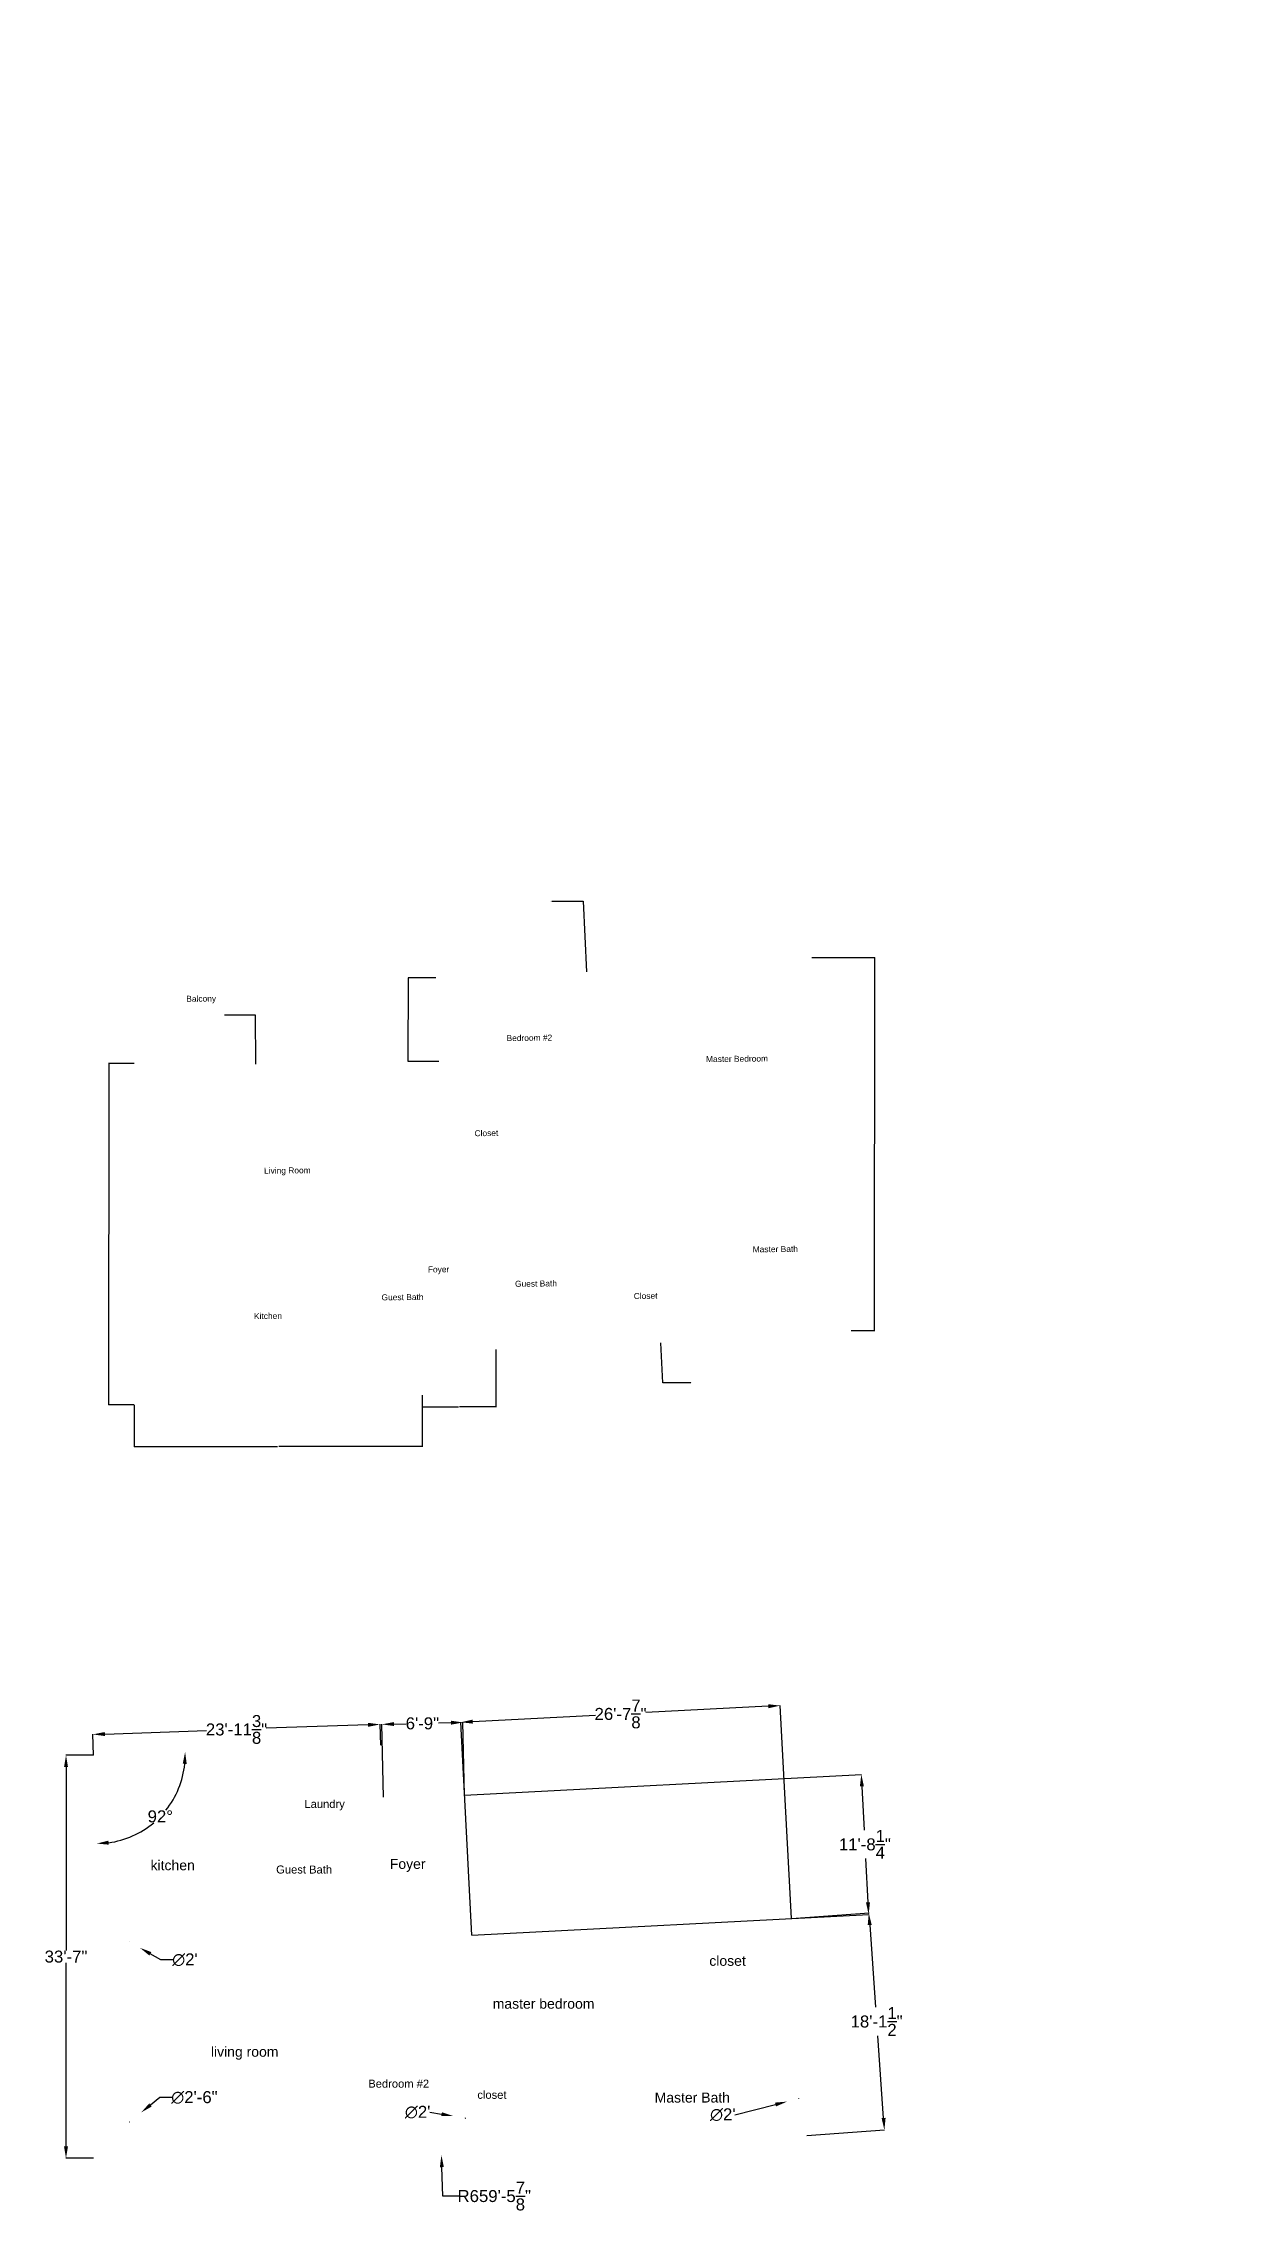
# Model space of a CAD drawing. Header units: inches. Extents: x 49 to 4147, y 45 to 8713.
# Drawn here: x 49 to 1248, y 45 to 2212 of the extents above; entities that cross this region are included whole.
import ezdxf

# ---------------------------------------------------------------- set-up
doc = ezdxf.new("R2010")
doc.units = ezdxf.units.IN
doc.header["$LTSCALE"] = 10
doc.header["$MEASUREMENT"] = 0
for name, color, linetype in [('dim-u1', 7, 'Continuous'), ('dim-u2', 7, 'Continuous'), ('dim-u5', 7, 'Continuous')]:
    doc.layers.add(name, color=color, linetype=linetype)
doc.styles.get("Standard").update_dxf_attribs({"font": 'arial.ttf'})
doc.dimstyles.new('Annotative', dxfattribs={"dimscale": 0, "dimtxt": 0.18, "dimasz": 0.18, "dimexe": 0.18, "dimexo": 0.0625, "dimgap": 0.09, "dimtad": 0, "dimtih": 1, "dimtoh": 1, "dimdec": 4, "dimzin": 0, "dimdsep": 46, "dimtxsty": 'Standard', "dimcen": 0.09, "dimadec": 0, "dimazin": 0, "dimtfac": 1, "dimtdec": 4, "dimtofl": 0, "dimtmove": 0, "dimatfit": 3, "dimfxl": 1, "dimtolj": 1, "dimtzin": 0, "dimarcsym": 0})
doc.dimstyles.get("Standard").update_dxf_attribs({"dimtxt": 12, "dimasz": 12, "dimexe": 0.18, "dimexo": 0.0625, "dimgap": 0.09, "dimtad": 0, "dimtih": 1, "dimtoh": 1, "dimdec": 3, "dimzin": 0, "dimdsep": 46, "dimlunit": 4, "dimtxsty": 'Standard', "dimcen": 0.09, "dimadec": 0, "dimazin": 0, "dimtfac": 1, "dimtdec": 3, "dimtofl": 0, "dimtmove": 0, "dimatfit": 3, "dimfxl": 1, "dimtolj": 1, "dimtzin": 0, "dimarcsym": 0})

# ---------------------------------------------------------------- blocks, each defined once
blk = doc.blocks.new('*D196')
at = {"layer": 'Defpoints', "color": 0, "transparency": 16777216}
for p in [(777.1, 8712.5), (1617.2, 471.8)]:
    blk.add_point(p, dxfattribs=at)
at = {"layer": 'dim-u5', "color": 0, "lineweight": -2, "transparency": 16777216}
for p, q in [((1597.7, 546), (1609.7, 546)), ((1609.7, 546), (1616, 483.7))]:
    blk.add_line(p, q, dxfattribs=at)
at = {"layer": 'dim-u5', "color": 0, "transparency": 16777216}
blk.add_solid([(1618, 483.9), (1614, 483.5), (1617.2, 471.8)], dxfattribs=at)
at = {"layer": 'dim-u5', "color": 0, "transparency": 16777216, "insert": (1562.2, 546), "char_height": 12, "attachment_point": 5}
blk.add_mtext('\\A1;R690\'-3{\\H1.000000x;\\S1/2;}"', dxfattribs=at)
blk = doc.blocks.new('*D352')
at = {"layer": 'Defpoints', "color": 0, "transparency": 16777216}
for p in [(241.8, 8520.9), (260.9, 1191.3)]:
    blk.add_point(p, dxfattribs=at)
at = {"layer": 'dim-u2', "color": 0, "lineweight": -2, "transparency": 16777216}
for p, q in [((229.9, 1240.6), (260.8, 1240.6)), ((260.8, 1240.6), (260.9, 1191.5))]:
    blk.add_line(p, q, dxfattribs=at)
at = {"layer": 'dim-u2', "color": 0, "transparency": 16777216}
blk.add_solid([(261, 1191.5), (260.9, 1191.5), (260.9, 1191.3)], dxfattribs=at)
at = {"layer": 'dim-u2', "color": 0, "transparency": 16777216, "insert": (229.1, 1240.6), "char_height": 0.18, "attachment_point": 5}
blk.add_mtext('\\A1;R7329.6554', dxfattribs=at)
blk = doc.blocks.new('*D354')
at = {"layer": 'Defpoints', "color": 0, "transparency": 16777216}
for p in [(139.6, 1192), (114.3, 850.7), (139.6, 850.7)]:
    blk.add_point(p, dxfattribs=at)
at = {"layer": 'dim-u2', "color": 0, "lineweight": -2, "transparency": 16777216}
for p, q in [((139.6, 1192), (114.1, 1192)), ((114.3, 1191.8), (114.3, 1021.5)), ((114.3, 850.9), (114.3, 1021.2)), ((139.6, 850.7), (114.1, 850.7))]:
    blk.add_line(p, q, dxfattribs=at)
at = {"layer": 'dim-u2', "color": 0, "transparency": 16777216}
for points in [[(114.3, 1191.8), (114.3, 1191.8), (114.3, 1192)], [(114.3, 850.9), (114.3, 850.9), (114.3, 850.7)]]:
    blk.add_solid(points, dxfattribs=at)
at = {"layer": 'dim-u2', "color": 0, "transparency": 16777216, "insert": (114.3, 1021.3), "char_height": 0.18, "attachment_point": 5}
blk.add_mtext('\\A1;341.2500', dxfattribs=at)
blk = doc.blocks.new('*D355')
at = {"layer": 'Defpoints', "color": 0, "transparency": 16777216}
for p in [(139.6, 850.7), (427.7, 860.6), (427.7, 809.1)]:
    blk.add_point(p, dxfattribs=at)
at = {"layer": 'dim-u2', "color": 0, "lineweight": -2, "transparency": 16777216}
for p, q in [((139.6, 850.6), (139.6, 808.9)), ((427.7, 860.6), (427.7, 808.9)), ((139.8, 809.1), (283.1, 809.1)), ((427.6, 809.1), (284.3, 809.1))]:
    blk.add_line(p, q, dxfattribs=at)
at = {"layer": 'dim-u2', "color": 0, "transparency": 16777216}
for points in [[(139.8, 809.1), (139.8, 809), (139.6, 809.1)], [(427.6, 809.1), (427.6, 809), (427.7, 809.1)]]:
    blk.add_solid(points, dxfattribs=at)
at = {"layer": 'dim-u2', "color": 0, "transparency": 16777216, "insert": (283.7, 809.1), "char_height": 0.18, "attachment_point": 5}
blk.add_mtext('\\A1;288.1096', dxfattribs=at)
blk = doc.blocks.new('*D356')
at = {"layer": 'Defpoints', "color": 0, "transparency": 16777216}
for p in [(441.5, 1277.9), (413.6, 1194), (444.3, 1194)]:
    blk.add_point(p, dxfattribs=at)
at = {"layer": 'dim-u2', "color": 0, "lineweight": -2, "transparency": 16777216}
for p, q in [((441.4, 1277.9), (413.5, 1277.9)), ((413.6, 1277.7), (413.6, 1236.2)), ((413.6, 1194.2), (413.6, 1235.8)), ((444.3, 1194), (413.5, 1194))]:
    blk.add_line(p, q, dxfattribs=at)
at = {"layer": 'dim-u2', "color": 0, "transparency": 16777216}
for points in [[(413.6, 1277.7), (413.7, 1277.7), (413.6, 1277.9)], [(413.6, 1194.2), (413.7, 1194.2), (413.6, 1194)]]:
    blk.add_solid(points, dxfattribs=at)
at = {"layer": 'dim-u2', "color": 0, "transparency": 16777216, "insert": (413.6, 1236), "char_height": 0.18, "attachment_point": 5}
blk.add_mtext('\\A1;83.8643', dxfattribs=at)
blk = doc.blocks.new('*D357')
at = {"layer": 'Defpoints', "color": 0, "transparency": 16777216}
for p in [(817.2, 1298.2), (856.4, 925), (879.9, 925)]:
    blk.add_point(p, dxfattribs=at)
at = {"layer": 'dim-u2', "color": 0, "lineweight": -2, "transparency": 16777216}
for p, q in [((817.2, 1298.2), (880.1, 1298.2)), ((879.9, 1298.1), (879.9, 1111.8)), ((879.9, 925.2), (879.9, 1111.4)), ((856.4, 925), (880.1, 925))]:
    blk.add_line(p, q, dxfattribs=at)
at = {"layer": 'dim-u2', "color": 0, "transparency": 16777216}
for points in [[(879.9, 1298.1), (880, 1298.1), (879.9, 1298.2)], [(879.9, 925.2), (880, 925.2), (879.9, 925)]]:
    blk.add_solid(points, dxfattribs=at)
at = {"layer": 'dim-u2', "color": 0, "transparency": 16777216, "insert": (879.9, 1111.6), "char_height": 0.18, "attachment_point": 5}
blk.add_mtext('\\A1;373.2622', dxfattribs=at)
blk = doc.blocks.new('*D359')
at = {"layer": 'Defpoints', "color": 0, "transparency": 16777216}
for p in [(245.5, 8380.9), (591.9, 1283.7)]:
    blk.add_point(p, dxfattribs=at)
at = {"layer": 'dim-u2', "color": 0, "lineweight": -2, "transparency": 16777216}
for p, q in [((557.4, 1354.4), (588.5, 1354.4)), ((588.5, 1354.4), (591.9, 1283.8))]:
    blk.add_line(p, q, dxfattribs=at)
at = {"layer": 'dim-u2', "color": 0, "transparency": 16777216}
blk.add_solid([(591.9, 1283.8), (591.9, 1283.8), (591.9, 1283.7)], dxfattribs=at)
at = {"layer": 'dim-u2', "color": 0, "transparency": 16777216, "insert": (556.7, 1354.4), "char_height": 0.18, "attachment_point": 5}
blk.add_mtext('\\A1;R7105.7352', dxfattribs=at)
blk = doc.blocks.new('*D360')
at = {"layer": 'Defpoints', "color": 0, "transparency": 16777216}
for p in [(297.8, 8204.6), (666.3, 912.9)]:
    blk.add_point(p, dxfattribs=at)
at = {"layer": 'dim-u2', "color": 0, "lineweight": -2, "transparency": 16777216}
for p, q in [((297.7, 8204.6), (297.8, 8204.6)), ((297.8, 8204.5), (297.8, 8204.6)), ((668.3, 872.9), (666.3, 912.7)), ((696.3, 872.9), (668.3, 872.9))]:
    blk.add_line(p, q, dxfattribs=at)
at = {"layer": 'dim-u2', "color": 0, "transparency": 16777216}
blk.add_solid([(666.3, 912.7), (666.2, 912.7), (666.3, 912.9)], dxfattribs=at)
at = {"layer": 'dim-u2', "color": 0, "transparency": 16777216, "insert": (697.1, 872.9), "char_height": 0.18, "attachment_point": 5}
blk.add_mtext('\\A1;R7300.9840', dxfattribs=at)
blk = doc.blocks.new('*D362')
at = {"layer": 'Defpoints', "color": 0, "transparency": 16777216}
for p in [(501.2, 906.4), (427.7, 860.6), (427.7, 848.7)]:
    blk.add_point(p, dxfattribs=at)
at = {"layer": 'dim-u2', "color": 0, "lineweight": -2, "transparency": 16777216}
for p, q in [((501.2, 906.3), (501.2, 848.5)), ((427.7, 860.6), (427.7, 848.5)), ((427.9, 848.7), (463.9, 848.7)), ((501, 848.7), (465, 848.7))]:
    blk.add_line(p, q, dxfattribs=at)
at = {"layer": 'dim-u2', "color": 0, "transparency": 16777216}
for points in [[(427.9, 848.7), (427.9, 848.6), (427.7, 848.7)], [(501, 848.7), (501, 848.6), (501.2, 848.7)]]:
    blk.add_solid(points, dxfattribs=at)
at = {"layer": 'dim-u2', "color": 0, "transparency": 16777216, "insert": (464.5, 848.7), "char_height": 0.18, "attachment_point": 5}
blk.add_mtext('\\A1;73.4678', dxfattribs=at)
blk = doc.blocks.new('*D363')
at = {"layer": 'Defpoints', "color": 0, "transparency": 16777216}
for p in [(385.6, 531.3), (99.1, 500.6), (386.3, 510.6)]:
    blk.add_point(p, dxfattribs=at)
at = {"layer": 'dim-u1', "color": 0, "lineweight": -2, "transparency": 16777216}
for p, q in [((99.1, 500.7), (98.3, 521.5)), ((110.3, 521.7), (212.1, 525.3)), ((373.6, 530.9), (271.8, 527.4)), ((386.3, 510.7), (385.6, 531.5))]:
    blk.add_line(p, q, dxfattribs=at)
at = {"layer": 'dim-u1', "color": 0, "transparency": 16777216}
for points in [[(110.3, 523.7), (110.4, 519.7), (98.3, 521.3)], [(373.5, 532.9), (373.6, 528.9), (385.6, 531.3)]]:
    blk.add_solid(points, dxfattribs=at)
at = {"layer": 'dim-u1', "color": 0, "transparency": 16777216, "insert": (242, 526.3), "char_height": 12, "attachment_point": 5}
blk.add_mtext('\\A1;23\'-11{\\H1.000000x;\\S3/8;}"', dxfattribs=at)
blk = doc.blocks.new('*D200')
at = {"layer": 'Defpoints', "color": 0, "transparency": 16777216}
for p in [(99.1, 500.6), (71.5, 97.6), (99.1, 97.6)]:
    blk.add_point(p, dxfattribs=at)
at = {"layer": 'dim-u1', "color": 0, "lineweight": -2, "transparency": 16777216}
for p, q in [((99, 500.6), (71.3, 500.6)), ((71.5, 488.6), (71.5, 305.3)), ((71.5, 109.6), (71.5, 292.9)), ((99, 97.6), (71.3, 97.6))]:
    blk.add_line(p, q, dxfattribs=at)
at = {"layer": 'dim-u1', "color": 0, "transparency": 16777216}
for points in [[(69.5, 488.6), (73.5, 488.6), (71.5, 500.6)], [(69.5, 109.6), (73.5, 109.6), (71.5, 97.6)]]:
    blk.add_solid(points, dxfattribs=at)
at = {"layer": 'dim-u1', "color": 0, "transparency": 16777216, "insert": (71.5, 299.1), "char_height": 12, "attachment_point": 5}
blk.add_mtext('\\A1;33\'-7"', dxfattribs=at)
blk = doc.blocks.new('*D364')
at = {"layer": 'Defpoints', "color": 0, "transparency": 16777216}
for p in [(796.8, 337.2), (874.2, 342.8), (812.4, 120.3)]:
    blk.add_point(p, dxfattribs=at)
at = {"layer": 'dim-u1', "color": 0, "lineweight": -2, "transparency": 16777216}
for p, q in [((796.8, 337.2), (874.4, 342.8)), ((875.1, 330.8), (881, 248.5)), ((889, 137.8), (883.1, 220.1)), ((812.4, 120.3), (890, 125.9))]:
    blk.add_line(p, q, dxfattribs=at)
at = {"layer": 'dim-u1', "color": 0, "transparency": 16777216}
for points in [[(877.1, 330.9), (873.1, 330.6), (874.2, 342.8)], [(891, 138), (887, 137.7), (889.8, 125.8)]]:
    blk.add_solid(points, dxfattribs=at)
at = {"layer": 'dim-u1', "color": 0, "transparency": 16777216, "insert": (882, 234.3), "char_height": 12, "attachment_point": 5}
blk.add_mtext('\\A1;18\'-1{\\H1.000000x;\\S1/2;}"', dxfattribs=at)
blk = doc.blocks.new('*D365')
at = {"layer": 'Defpoints', "color": 0, "transparency": 16777216}
for p in [(470, 460.6), (874, 341.4), (477.3, 320.5)]:
    blk.add_point(p, dxfattribs=at)
at = {"layer": 'dim-u1', "color": 0, "lineweight": -2, "transparency": 16777216}
for p, q in [((470, 460.6), (866.8, 481.4)), ((867.3, 469.4), (869.6, 425.6)), ((873.4, 353.4), (871.1, 397.2)), ((477.4, 320.5), (874.2, 341.4))]:
    blk.add_line(p, q, dxfattribs=at)
at = {"layer": 'dim-u1', "color": 0, "transparency": 16777216}
for points in [[(869.3, 469.5), (865.3, 469.3), (866.7, 481.4)], [(875.4, 353.5), (871.4, 353.3), (874, 341.4)]]:
    blk.add_solid(points, dxfattribs=at)
at = {"layer": 'dim-u1', "color": 0, "transparency": 16777216, "insert": (870.3, 411.4), "char_height": 12, "attachment_point": 5}
blk.add_mtext('\\A1;11\'-8{\\H1.000000x;\\S1/4;}"', dxfattribs=at)
blk = doc.blocks.new('*D201')
at = {"layer": 'Defpoints', "color": 0, "transparency": 16777216}
for p in [(387.3, 531.4), (389, 458.7), (470, 460.6)]:
    blk.add_point(p, dxfattribs=at)
at = {"layer": 'dim-u1', "color": 0, "lineweight": -2, "transparency": 16777216}
for p, q in [((389, 458.7), (387.3, 531.6)), ((399.3, 531.6), (411.7, 531.9)), ((456.3, 533), (443.9, 532.7)), ((470, 460.6), (468.3, 533.4))]:
    blk.add_line(p, q, dxfattribs=at)
at = {"layer": 'dim-u1', "color": 0, "transparency": 16777216}
for points in [[(399.3, 533.6), (399.4, 529.7), (387.3, 531.4)], [(456.3, 535), (456.3, 531), (468.3, 533.3)]]:
    blk.add_solid(points, dxfattribs=at)
at = {"layer": 'dim-u1', "color": 0, "transparency": 16777216, "insert": (427.8, 532.3), "char_height": 12, "attachment_point": 5}
blk.add_mtext('\\A1;6\'-9"', dxfattribs=at)
blk = doc.blocks.new('*D202')
at = {"layer": 'Defpoints', "color": 0, "transparency": 16777216}
for p in [(785.7, 550.1), (796.8, 337.2), (477.3, 320.5)]:
    blk.add_point(p, dxfattribs=at)
at = {"layer": 'dim-u1', "color": 0, "lineweight": -2, "transparency": 16777216}
for p, q in [((773.7, 549.5), (651.1, 543.1)), ((796.8, 337.2), (785.7, 550.3)), ((477.3, 320.6), (466.2, 533.7)), ((478.2, 534.1), (600.8, 540.5))]:
    blk.add_line(p, q, dxfattribs=at)
at = {"layer": 'dim-u1', "color": 0, "transparency": 16777216}
for points in [[(773.6, 551.5), (773.8, 547.5), (785.7, 550.1)], [(478.1, 536.1), (478.3, 532.1), (466.3, 533.5)]]:
    blk.add_solid(points, dxfattribs=at)
at = {"layer": 'dim-u1', "color": 0, "transparency": 16777216, "insert": (626, 541.8), "char_height": 12, "attachment_point": 5}
blk.add_mtext('\\A1;26\'-7{\\H1.000000x;\\S7/8;}"', dxfattribs=at)
blk = doc.blocks.new('*D203')
at = {"layer": 'Defpoints', "color": 0, "transparency": 16777216}
for p in [(204.2, 8010.8), (446.9, 100.7)]:
    blk.add_point(p, dxfattribs=at)
at = {"layer": 'dim-u1', "color": 0, "lineweight": -2, "transparency": 16777216}
for p, q in [((204.1, 8010.8), (204.3, 8010.8)), ((204.2, 8010.7), (204.2, 8010.9)), ((448.2, 59.8), (447.3, 88.7)), ((464.3, 59.8), (448.2, 59.8))]:
    blk.add_line(p, q, dxfattribs=at)
at = {"layer": 'dim-u1', "color": 0, "transparency": 16777216}
blk.add_solid([(449.3, 88.7), (445.3, 88.6), (446.9, 100.7)], dxfattribs=at)
at = {"layer": 'dim-u1', "color": 0, "transparency": 16777216, "insert": (499.7, 59.8), "char_height": 12, "attachment_point": 5}
blk.add_mtext('\\A1;R659\'-5{\\H1.000000x;\\S7/8;}"', dxfattribs=at)
blk = doc.blocks.new('*D367')
at = {"layer": 'Defpoints', "color": 0, "transparency": 16777216}
for p in [(458.9, 139.7), (482.6, 135.9)]:
    blk.add_point(p, dxfattribs=at)
at = {"layer": 'dim-u1', "color": 0, "lineweight": -2, "transparency": 16777216}
for p, q in [((435.3, 143.6), (447.1, 141.7)), ((470.7, 137.8), (470.9, 137.8)), ((470.8, 137.7), (470.8, 137.9))]:
    blk.add_line(p, q, dxfattribs=at)
at = {"layer": 'dim-u1', "color": 0, "transparency": 16777216}
blk.add_solid([(447.4, 143.6), (446.8, 139.7), (458.9, 139.7)], dxfattribs=at)
at = {"layer": 'dim-u1', "color": 0, "transparency": 16777216, "insert": (423.1, 143.6), "char_height": 12, "attachment_point": 5}
blk.add_mtext("\\A1;∅2'", dxfattribs=at)
blk = doc.blocks.new('*D368')
at = {"layer": 'Defpoints', "color": 0, "transparency": 16777216}
for p in [(146.6, 143.3), (123.2, 124.6)]:
    blk.add_point(p, dxfattribs=at)
at = {"layer": 'dim-u1', "color": 0, "lineweight": -2, "transparency": 16777216}
for p, q in [((165.4, 158.3), (156, 150.8)), ((177.4, 158.3), (165.4, 158.3)), ((134.8, 134), (135, 134)), ((134.9, 133.9), (134.9, 134.1))]:
    blk.add_line(p, q, dxfattribs=at)
at = {"layer": 'dim-u1', "color": 0, "transparency": 16777216}
blk.add_solid([(154.7, 152.4), (157.2, 149.3), (146.6, 143.3)], dxfattribs=at)
at = {"layer": 'dim-u1', "color": 0, "transparency": 16777216, "insert": (199.9, 158.3), "char_height": 12, "attachment_point": 5}
blk.add_mtext('\\A1;∅2\'-6"', dxfattribs=at)
blk = doc.blocks.new('*D369')
at = {"layer": 'Defpoints', "color": 0, "transparency": 16777216}
for p in [(124.6, 319.9), (145.4, 308)]:
    blk.add_point(p, dxfattribs=at)
at = {"layer": 'dim-u1', "color": 0, "lineweight": -2, "transparency": 16777216}
for p, q in [((134.9, 314), (135.1, 314)), ((135, 313.9), (135, 314)), ((166.2, 296), (155.8, 302)), ((178.2, 296), (166.2, 296))]:
    blk.add_line(p, q, dxfattribs=at)
at = {"layer": 'dim-u1', "color": 0, "transparency": 16777216}
blk.add_solid([(156.8, 303.7), (154.8, 300.3), (145.4, 308)], dxfattribs=at)
at = {"layer": 'dim-u1', "color": 0, "transparency": 16777216, "insert": (190.4, 296), "char_height": 12, "attachment_point": 5}
blk.add_mtext("\\A1;∅2'", dxfattribs=at)
blk = doc.blocks.new('*D370')
at = {"layer": 'Defpoints', "color": 0, "transparency": 16777216}
for p in [(792.5, 154.2), (815.8, 160.1)]:
    blk.add_point(p, dxfattribs=at)
at = {"layer": 'dim-u1', "color": 0, "lineweight": -2, "transparency": 16777216}
for p, q in [((804.1, 157.2), (804.3, 157.2)), ((804.2, 157.1), (804.2, 157.2)), ((740.4, 141.1), (780.9, 151.3))]:
    blk.add_line(p, q, dxfattribs=at)
at = {"layer": 'dim-u1', "color": 0, "transparency": 16777216}
blk.add_solid([(780.4, 153.2), (781.4, 149.4), (792.5, 154.2)], dxfattribs=at)
at = {"layer": 'dim-u1', "color": 0, "transparency": 16777216, "insert": (728.2, 141.1), "char_height": 12, "attachment_point": 5}
blk.add_mtext("\\A1;∅2'", dxfattribs=at)
blk = doc.blocks.new('*D371')
at = {"layer": 'Defpoints', "color": 0, "transparency": 16777216}
for p in [(99.1, 500.7), (102.1, 500.7), (386.3, 510.6), (147.3, 424.6), (102.1, 100.7)]:
    blk.add_point(p, dxfattribs=at)
at = {"layer": 'dim-u1', "color": 0, "lineweight": -2, "transparency": 16777216}
for start, end in [(321.3463, 354.2104), (277.7678, 310.0949)]:
    blk.add_arc((102.1, 500.8), 88.6, start, end, dxfattribs=at)
at = {"layer": 'dim-u1', "color": 0, "transparency": 16777216}
for points in [[(188.2, 492), (192.2, 491.8), (190.6, 503.9)], [(114.2, 411.1), (113.9, 415.1), (102.1, 412.2)]]:
    blk.add_solid(points, dxfattribs=at)
at = {"layer": 'dim-u1', "color": 0, "transparency": 16777216, "insert": (165.8, 439.3), "char_height": 12, "attachment_point": 5}
blk.add_mtext('\\A1;92°', dxfattribs=at)

msp = doc.modelspace()

# ---------------------------------------------------------------- texts
at = {"layer": 'dim-u1'}
for s, height, p in [('Laundry', 8, (309.87453, 447.78222)), ('kitchen', 10, (156.05086, 385.52929)), ('Guest Bath', 8, (281.62445, 382.2386)), ('Foyer', 10, (395.26422, 386.8521)), ('closet', 10, (714.71203, 289.97663)), ('master bedroom', 10, (498.16326, 247.08334)), ('living room', 10, (216.36818, 199.05107)), ('Bedroom #2', 8, (373.71087, 168.15345)), ('closet', 8, (482.78625, 156.99272)), ('Master Bath', 10, (660.07339, 153.26536))]:
    msp.add_text(s, height=height, dxfattribs=at).set_placement(p)
at = {"layer": 'dim-u2'}
for s, p in [('Balcony', (191.77667, 1253.76064)), ('Bedroom #2', (512.02099, 1214.44363)), ('Master Bedroom', (711.48746, 1193.4136)), ('Closet', (479.99657, 1119.3513)), ('Living Room', (269.55029, 1081.86299)), ('Master Bath', (758.15165, 1003.22896)), ('Foyer', (433.33238, 983.11326)), ('Guest Bath', (520.50322, 968.81637)), ('Guest Bath', (387.03609, 955.2286)), ('Closet', (639.20374, 956.59715)), ('Kitchen', (259.48548, 936.48146))]:
    msp.add_text(s, height=6, rotation=0.67357707, dxfattribs=at).set_placement(p)

# ---------------------------------------------------------------- dimensions: what is measured, and where the dimension line sits
at = {"layer": 'dim-u1'}
dim = msp.add_radius_dim(center=(204.19858, 8010.77178), mpoint=(446.94807, 100.65291), dimstyle='Standard', dxfattribs=at)
dim.commit()
dim.dimension.update_dxf_attribs({"geometry": '*D203', "text_midpoint": (499.73933, 59.75345), "dimtype": 164})
for p1, p2, distance, picture, middle in [((477.34727, 320.53783), (796.81413, 337.18488), 213.22485, '*D202', (625.98486, 541.79731)), ((99.05585, 500.61673), (386.2947, 510.64408), 20.69906, '*D363', (241.95312, 526.31686)), ((469.98653, 460.55705), (388.99732, 458.67447), -72.71603, '*D201', (427.80211, 532.31215)), ((99.05585, 500.61673), (99.05585, 97.62747), -27.59418, '*D200', (71.46167, 299.1221)), ((469.98653, 460.55705), (477.34727, 320.53783), 397.22001, '*D365', (870.33918, 411.40031)), ((812.37425, 120.27), (796.7518, 337.18039), -77.66758, '*D364', (882.02995, 234.30456))]:
    dim = msp.add_aligned_dim(p1=p1, p2=p2, distance=distance, dimstyle='Standard', dxfattribs=at)
    dim.commit()
    dim.dimension.update_dxf_attribs({"geometry": picture, "text_midpoint": middle})
dim = msp.add_angular_dim_2l(base=(147.26666, 424.62946), line1=((102.09635, 100.66797), (102.09635, 500.72287)), line2=((386.2947, 510.64408), (99.05585, 500.72287)), dimstyle='Standard', dxfattribs=at)
dim.commit()
dim.dimension.update_dxf_attribs({"geometry": '*D371', "text_midpoint": (165.80433, 439.28238)})
for p1, p2, picture, middle in [((124.59777, 319.92589), (145.41371, 307.98032), '*D369', (190.36876, 296.03474)), ((123.19456, 124.60254), (146.62457, 143.33846), '*D368', (199.93606, 158.32719)), ((482.62932, 135.85892), (458.94319, 139.72767), '*D367', (423.11795, 143.59642))]:
    dim = msp.add_diameter_dim_2p(p1=p1, p2=p2, dimstyle='Standard', dxfattribs=at)
    dim.commit()
    dim.dimension.update_dxf_attribs({"geometry": picture, "text_midpoint": middle})
dim = msp.add_diameter_dim_2p(p1=(815.81816, 160.08783), p2=(792.54565, 154.22353), dimstyle='Standard', dxfattribs=at)
dim.commit()
dim.dimension.update_dxf_attribs({"geometry": '*D370', "text_midpoint": (740.36666, 141.07528), "dimtype": 163})
at = {"layer": 'dim-u2'}
for center, mpoint, picture, middle in [((241.76241, 8520.90231), (260.95012, 1191.27199), '*D352', (229.13487, 1240.57629)), ((245.50855, 8380.943), (591.90877, 1283.65623), '*D359', (556.65542, 1354.39489)), ((297.75238, 8204.55902), (666.2698, 912.8814), '*D360', (697.05857, 872.87118))]:
    dim = msp.add_radius_dim(center=center, mpoint=mpoint, dimstyle='Annotative', dxfattribs=at)
    dim.commit()
    dim.dimension.update_dxf_attribs({"geometry": picture, "text_midpoint": middle, "dimtype": 164})
for base, p1, p2, picture, middle in [((879.94897, 924.9773), (817.1582, 1298.23947), (856.3735, 924.9773), '*D357', (879.94897, 1111.60839)), ((413.64503, 1194.04681), (441.49531, 1277.91113), (444.33928, 1194.04681), '*D356', (413.64503, 1235.97897)), ((114.31539, 850.70859), (139.62097, 1191.95859), (139.62097, 850.70859), '*D354', (114.31539, 1021.33359))]:
    dim = msp.add_linear_dim(base=base, p1=p1, p2=p2, angle=90, dimstyle='Annotative', dxfattribs=at)
    dim.commit()
    dim.dimension.update_dxf_attribs({"geometry": picture, "text_midpoint": middle})
for base, p1, picture, middle in [((427.73054, 848.67027), (501.19836, 906.41012), '*D362', (464.46445, 848.67027)), ((427.73054, 809.05094), (139.62097, 850.70859), '*D355', (283.67576, 809.05094))]:
    dim = msp.add_linear_dim(base=base, p1=p1, p2=(427.73054, 860.63318), dimstyle='Annotative', dxfattribs=at)
    dim.commit()
    dim.dimension.update_dxf_attribs({"geometry": picture, "text_midpoint": middle})
at = {"layer": 'dim-u5'}
dim = msp.add_radius_dim(center=(777.10038, 8712.51963), mpoint=(1617.23618, 471.76368), dimstyle='Standard', dxfattribs=at)
dim.commit()
dim.dimension.update_dxf_attribs({"geometry": '*D196', "text_midpoint": (1562.18326, 546.04352), "dimtype": 164})

doc.saveas('drawing.dxf')
